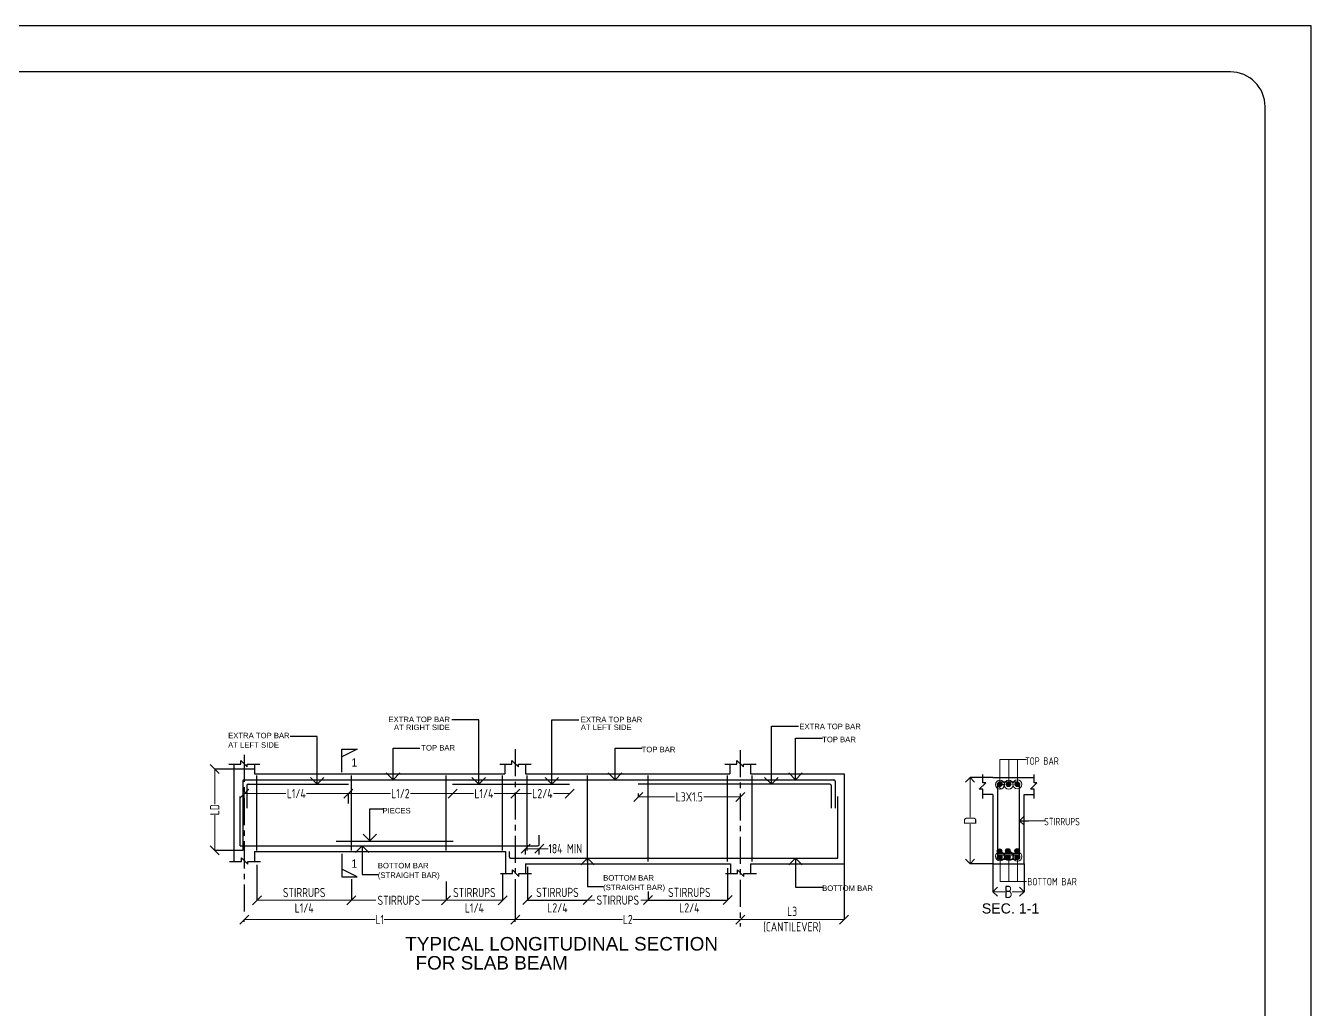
# Model space of a CAD drawing. Header units: inches. Extents: x -605 to 2991212, y -2872845 to 0.
# Drawn here: x 2870497 to 2899024, y -2252508 to -2230683 of the extents above; entities that cross this region are included whole.
import ezdxf
from ezdxf.enums import TextEntityAlignment as Align

# ---------------------------------------------------------------- set-up
doc = ezdxf.new("R2010")
doc.units = ezdxf.units.IN
doc.header["$LTSCALE"] = 600
doc.header["$MEASUREMENT"] = 0
doc.linetypes.add('CENTER', pattern=[2, 1.25, -0.25, 0.25, -0.25])
for name, color, linetype, lineweight in [('BLOCK', 7, 'Continuous', 30), ('ELE', 30, 'Continuous', 18), ('L4', 4, 'Continuous', 30), ('rDIMension', 1, 'Continuous', 18), ('rRCC 1', 3, 'Continuous', 25), ('rRCC 2', 40, 'Continuous', 15), ('rREINF 1', 1, 'Continuous', 25), ('rREINF 2', 4, 'Continuous', 25), ('rSHEET', 2, 'Continuous', 30), ('TEXT6', 6, 'Continuous', 50)]:
    doc.layers.add(name, color=color, linetype=linetype, lineweight=lineweight)
doc.styles.add('DIM', font='geniso.shx', dxfattribs={"width": 0.85})
doc.styles.add('ROMANS', font='arial.ttf')
doc.styles.get("Standard").update_dxf_attribs({"font": 'arial.ttf'})
doc.styles.add('style1', font='arial.ttf', dxfattribs={"height": 8})
doc.dimstyles.new('ST-100', dxfattribs={"dimscale": 100, "dimtxt": 2.5, "dimasz": 2, "dimexe": 0.18, "dimexo": 0.0625, "dimgap": 0.2, "dimtad": 0, "dimdec": 0, "dimzin": 0, "dimdsep": 46, "dimtxsty": 'DIM', "dimblk": 'OPEN90', "dimcen": 0.09, "dimclrd": 256, "dimclrt": 7, "dimadec": 0, "dimazin": 0, "dimtfac": 1, "dimtdec": 0, "dimtofl": 0, "dimtmove": 0, "dimatfit": 3, "dimldrblk": 'OPEN90', "dimfxl": 1, "dimtolj": 1, "dimtzin": 0, "dimlwd": -1, "dimarcsym": 0})
doc.dimstyles.new('ST-50', dxfattribs={"dimscale": 100, "dimtxt": 2.5, "dimasz": 2, "dimexe": 0.18, "dimexo": 0.0625, "dimgap": 0.2, "dimtad": 0, "dimdec": 0, "dimlfac": 0.5, "dimzin": 0, "dimdsep": 46, "dimtxsty": 'DIM', "dimblk": 'OPEN90', "dimcen": 0.09, "dimclrd": 256, "dimclrt": 7, "dimadec": 0, "dimazin": 0, "dimtfac": 1, "dimtdec": 0, "dimtofl": 0, "dimtmove": 0, "dimatfit": 3, "dimldrblk": 'OPEN90', "dimfxl": 1, "dimtolj": 1, "dimtzin": 0, "dimlwd": -1, "dimarcsym": 0})

# ---------------------------------------------------------------- blocks, each defined once
blk = doc.blocks.new('_Open90')
at = {"color": 0, "linetype": 'ByBlock', "lineweight": -2}
for p, q in [((0, 0), (-1, 0)), ((-0.5, 0.5), (0, 0)), ((0, 0), (-0.5, -0.5))]:
    blk.add_line(p, q, dxfattribs=at)
blk = doc.blocks.new('*D1321')
at = {"layer": 'Defpoints', "color": 0, "linetype": 'ByBlock'}
for p in [(2891453, -2247365), (2891737, -2247365), (2891960, -2249280)]:
    blk.add_point(p, dxfattribs=at)
at = {"layer": 'rDIMension', "color": 0, "lineweight": -2}
for p, q in [((2891737, -2247365), (2891453, -2247365)), ((2891960, -2249280), (2891453, -2249280))]:
    blk.add_line(p, q, dxfattribs=at)
at = {"layer": 'rDIMension'}
for p, q in [((2891453, -2247565), (2891453, -2248244)), ((2891453, -2249080), (2891453, -2248401))]:
    blk.add_line(p, q, dxfattribs=at)
at = {"layer": 'rDIMension', "linetype": 'ByBlock', "xscale": 200, "yscale": 200, "zscale": 200}
for p, rotation in [((2891453, -2247365), 90), ((2891453, -2249280), 270)]:
    blk.add_blockref('_Open90', p, dxfattribs=dict(at, rotation=rotation))
at = {"layer": 'rDIMension', "color": 7, "linetype": 'ByBlock', "insert": (2891453, -2248323), "char_height": 275, "attachment_point": 5, "rotation": 90, "style": 'DIM'}
blk.add_mtext('\\A1;D', dxfattribs=at)
blk = doc.blocks.new('*D1322')
at = {"layer": 'Defpoints', "color": 0, "linetype": 'ByBlock'}
for p in [(2891960, -2249280), (2892650, -2249280), (2892650, -2249901)]:
    blk.add_point(p, dxfattribs=at)
at = {"layer": 'rDIMension', "color": 0, "lineweight": -2}
for p, q in [((2891960, -2249280), (2891960, -2249901)), ((2892650, -2249280), (2892650, -2249901))]:
    blk.add_line(p, q, dxfattribs=at)
at = {"layer": 'rDIMension'}
for p, q in [((2892160, -2249901), (2892227, -2249901)), ((2892450, -2249901), (2892384, -2249901))]:
    blk.add_line(p, q, dxfattribs=at)
at = {"layer": 'rDIMension', "linetype": 'ByBlock', "xscale": 200, "yscale": 200, "zscale": 200, "rotation": 180}
blk.add_blockref('_Open90', (2891960, -2249901), dxfattribs=at)
at = {"layer": 'rDIMension', "linetype": 'ByBlock', "xscale": 200, "yscale": 200, "zscale": 200}
blk.add_blockref('_Open90', (2892650, -2249901), dxfattribs=at)
at = {"layer": 'rDIMension', "color": 7, "linetype": 'ByBlock', "insert": (2892305, -2249901), "char_height": 275, "attachment_point": 5, "style": 'DIM'}
blk.add_mtext('\\A1;B', dxfattribs=at)
blk = doc.blocks.new('_Oblique')
at = {"color": 0, "lineweight": -2}
blk.add_line((-0.5, -0.5), (0.5, 0.5), dxfattribs=at)
blk = doc.blocks.new('*D1323')
at = {"layer": 'Defpoints', "color": 0, "linetype": 'ByBlock'}
for p in [(2886072, -2249375), (2884307, -2249895), (2884307, -2250086)]:
    blk.add_point(p, dxfattribs=at)
at = {"layer": 'rDIMension', "color": 0, "lineweight": -2}
for p, q in [((2886072, -2249375), (2886072, -2250086)), ((2884307, -2249895), (2884307, -2250086))]:
    blk.add_line(p, q, dxfattribs=at)
at = {"layer": 'rDIMension'}
for p, q in [((2884307, -2250086), (2884715, -2250086)), ((2886072, -2250086), (2885730, -2250086))]:
    blk.add_line(p, q, dxfattribs=at)
at = {"layer": 'rDIMension', "linetype": 'ByBlock', "xscale": 200, "yscale": 200, "zscale": 200, "rotation": 180}
blk.add_blockref('_Oblique', (2884307, -2250086), dxfattribs=at)
at = {"layer": 'rDIMension', "linetype": 'ByBlock', "xscale": 200, "yscale": 200, "zscale": 200}
blk.add_blockref('_Oblique', (2886072, -2250086), dxfattribs=at)
at = {"layer": 'rDIMension', "color": 7, "linetype": 'ByBlock', "insert": (2885223, -2250086), "char_height": 205, "attachment_point": 5, "style": 'DIM'}
blk.add_mtext('\\A1;STIRRUPS\\PL2/4', dxfattribs=at)
blk = doc.blocks.new('*D1324')
at = {"layer": 'Defpoints', "color": 0, "linetype": 'ByBlock'}
for p in [(2882964, -2250086), (2882964, -2250086), (2884307, -2250086)]:
    blk.add_point(p, dxfattribs=at)
at = {"layer": 'rDIMension', "color": 0, "lineweight": -2}
for p, q in [((2882964, -2250086), (2882964, -2250086)), ((2884307, -2250086), (2884307, -2250086))]:
    blk.add_line(p, q, dxfattribs=at)
at = {"layer": 'rDIMension'}
for p, q in [((2882964, -2250086), (2883128, -2250086)), ((2884307, -2250086), (2884144, -2250086))]:
    blk.add_line(p, q, dxfattribs=at)
at = {"layer": 'rDIMension', "linetype": 'ByBlock', "xscale": 200, "yscale": 200, "zscale": 200, "rotation": 180}
blk.add_blockref('_Oblique', (2882964, -2250086), dxfattribs=at)
at = {"layer": 'rDIMension', "linetype": 'ByBlock', "xscale": 200, "yscale": 200, "zscale": 200}
blk.add_blockref('_Oblique', (2884307, -2250086), dxfattribs=at)
at = {"layer": 'rDIMension', "color": 7, "linetype": 'ByBlock', "insert": (2883636, -2250086), "char_height": 205, "attachment_point": 5, "style": 'DIM'}
blk.add_mtext('\\A1;STIRRUPS', dxfattribs=at)
blk = doc.blocks.new('*D942')
at = {"layer": 'Defpoints', "color": 0, "linetype": 'ByBlock'}
for p in [(2881628, -2249345), (2882964, -2250086), (2882964, -2250086)]:
    blk.add_point(p, dxfattribs=at)
at = {"layer": 'rDIMension', "color": 0, "lineweight": -2}
for p, q in [((2881628, -2249345), (2881628, -2250086)), ((2882964, -2250086), (2882964, -2250086))]:
    blk.add_line(p, q, dxfattribs=at)
at = {"layer": 'rDIMension'}
for p, q in [((2881628, -2250086), (2881788, -2250086)), ((2882964, -2250086), (2882804, -2250086))]:
    blk.add_line(p, q, dxfattribs=at)
at = {"layer": 'rDIMension', "linetype": 'ByBlock', "xscale": 200, "yscale": 200, "zscale": 200, "rotation": 180}
blk.add_blockref('_Oblique', (2881628, -2250086), dxfattribs=at)
at = {"layer": 'rDIMension', "linetype": 'ByBlock', "xscale": 200, "yscale": 200, "zscale": 200}
blk.add_blockref('_Oblique', (2882964, -2250086), dxfattribs=at)
at = {"layer": 'rDIMension', "color": 7, "linetype": 'ByBlock', "insert": (2882296, -2250086), "char_height": 205, "attachment_point": 5, "style": 'DIM'}
blk.add_mtext('\\A1;STIRRUPS\\PL2/4', dxfattribs=at)
blk = doc.blocks.new('*D943')
at = {"layer": 'Defpoints', "color": 0, "linetype": 'ByBlock'}
for p in [(2875345, -2250564), (2881360, -2250516), (2881360, -2250564)]:
    blk.add_point(p, dxfattribs=at)
at = {"layer": 'rDIMension', "color": 0, "lineweight": -2}
for p, q in [((2875345, -2250564), (2875345, -2250516)), ((2881360, -2250564), (2881360, -2250516))]:
    blk.add_line(p, q, dxfattribs=at)
at = {"layer": 'rDIMension'}
for p, q in [((2875345, -2250516), (2878254, -2250516)), ((2881360, -2250516), (2878451, -2250516))]:
    blk.add_line(p, q, dxfattribs=at)
at = {"layer": 'rDIMension', "linetype": 'ByBlock', "xscale": 200, "yscale": 200, "zscale": 200, "rotation": 180}
blk.add_blockref('_Oblique', (2875345, -2250516), dxfattribs=at)
at = {"layer": 'rDIMension', "linetype": 'ByBlock', "xscale": 200, "yscale": 200, "zscale": 200}
blk.add_blockref('_Oblique', (2881360, -2250516), dxfattribs=at)
at = {"layer": 'rDIMension', "color": 7, "linetype": 'ByBlock', "insert": (2878353, -2250516), "char_height": 205, "attachment_point": 5, "style": 'DIM'}
blk.add_mtext('\\A1;L1', dxfattribs=at)
blk = doc.blocks.new('*D944')
at = {"layer": 'Defpoints', "color": 0, "linetype": 'ByBlock'}
for p in [(2881360, -2250202), (2886352, -2250516), (2886352, -2250516)]:
    blk.add_point(p, dxfattribs=at)
at = {"layer": 'rDIMension', "color": 0, "lineweight": -2}
for p, q in [((2881360, -2250202), (2881360, -2250516)), ((2886352, -2250516), (2886352, -2250516))]:
    blk.add_line(p, q, dxfattribs=at)
at = {"layer": 'rDIMension'}
for p, q in [((2881360, -2250516), (2883740, -2250516)), ((2886352, -2250516), (2883972, -2250516))]:
    blk.add_line(p, q, dxfattribs=at)
at = {"layer": 'rDIMension', "linetype": 'ByBlock', "xscale": 200, "yscale": 200, "zscale": 200, "rotation": 180}
blk.add_blockref('_Oblique', (2881360, -2250516), dxfattribs=at)
at = {"layer": 'rDIMension', "linetype": 'ByBlock', "xscale": 200, "yscale": 200, "zscale": 200}
blk.add_blockref('_Oblique', (2886352, -2250516), dxfattribs=at)
at = {"layer": 'rDIMension', "color": 7, "linetype": 'ByBlock', "insert": (2883856, -2250516), "char_height": 205, "attachment_point": 5, "style": 'DIM'}
blk.add_mtext('\\A1;L2', dxfattribs=at)
blk = doc.blocks.new('*D945')
at = {"layer": 'Defpoints', "color": 0, "linetype": 'ByBlock'}
for p in [(2888656, -2249280), (2886352, -2250516), (2888656, -2250516)]:
    blk.add_point(p, dxfattribs=at)
at = {"layer": 'rDIMension', "color": 0, "lineweight": -2}
for p, q in [((2888656, -2249280), (2888656, -2250516)), ((2886352, -2250516), (2886352, -2250516))]:
    blk.add_line(p, q, dxfattribs=at)
at = {"layer": 'rDIMension'}
for p, q in [((2886352, -2250516), (2886805, -2250516)), ((2888656, -2250516), (2888204, -2250516))]:
    blk.add_line(p, q, dxfattribs=at)
at = {"layer": 'rDIMension', "linetype": 'ByBlock', "xscale": 200, "yscale": 200, "zscale": 200, "rotation": 180}
blk.add_blockref('_Oblique', (2886352, -2250516), dxfattribs=at)
at = {"layer": 'rDIMension', "linetype": 'ByBlock', "xscale": 200, "yscale": 200, "zscale": 200}
blk.add_blockref('_Oblique', (2888656, -2250516), dxfattribs=at)
at = {"layer": 'rDIMension', "color": 7, "linetype": 'ByBlock', "insert": (2887504, -2250516), "char_height": 205, "attachment_point": 5, "style": 'DIM'}
blk.add_mtext('\\A1;L3\\P(CANTILEVER)', dxfattribs=at)
blk = doc.blocks.new('*D946')
at = {"layer": 'Defpoints', "color": 0, "linetype": 'ByBlock'}
for p in [(2881079, -2249497), (2879826, -2249671), (2879826, -2250089)]:
    blk.add_point(p, dxfattribs=at)
at = {"layer": 'rDIMension', "color": 0, "lineweight": -2}
for p, q in [((2881079, -2249497), (2881079, -2250089)), ((2879826, -2249671), (2879826, -2250089))]:
    blk.add_line(p, q, dxfattribs=at)
at = {"layer": 'rDIMension'}
for p, q in [((2879826, -2250089), (2879945, -2250089)), ((2881079, -2250089), (2880961, -2250089))]:
    blk.add_line(p, q, dxfattribs=at)
at = {"layer": 'rDIMension', "linetype": 'ByBlock', "xscale": 200, "yscale": 200, "zscale": 200, "rotation": 180}
blk.add_blockref('_Oblique', (2879826, -2250089), dxfattribs=at)
at = {"layer": 'rDIMension', "linetype": 'ByBlock', "xscale": 200, "yscale": 200, "zscale": 200}
blk.add_blockref('_Oblique', (2881079, -2250089), dxfattribs=at)
at = {"layer": 'rDIMension', "color": 7, "linetype": 'ByBlock', "insert": (2880453, -2250089), "char_height": 205, "attachment_point": 5, "style": 'DIM'}
blk.add_mtext('\\A1;STIRRUPS\\PL1/4', dxfattribs=at)
blk = doc.blocks.new('*D947')
at = {"layer": 'Defpoints', "color": 0, "linetype": 'ByBlock'}
for p in [(2877726, -2249620), (2879826, -2249717), (2877726, -2250089)]:
    blk.add_point(p, dxfattribs=at)
at = {"layer": 'rDIMension', "color": 0, "lineweight": -2}
for p, q in [((2877726, -2249620), (2877726, -2250089)), ((2879826, -2249717), (2879826, -2250089))]:
    blk.add_line(p, q, dxfattribs=at)
at = {"layer": 'rDIMension'}
for p, q in [((2877726, -2250089), (2878269, -2250089)), ((2879826, -2250089), (2879284, -2250089))]:
    blk.add_line(p, q, dxfattribs=at)
at = {"layer": 'rDIMension', "linetype": 'ByBlock', "xscale": 200, "yscale": 200, "zscale": 200, "rotation": 180}
blk.add_blockref('_Oblique', (2877726, -2250089), dxfattribs=at)
at = {"layer": 'rDIMension', "linetype": 'ByBlock', "xscale": 200, "yscale": 200, "zscale": 200}
blk.add_blockref('_Oblique', (2879826, -2250089), dxfattribs=at)
at = {"layer": 'rDIMension', "color": 7, "linetype": 'ByBlock', "insert": (2878776, -2250089), "char_height": 205, "attachment_point": 5, "style": 'DIM'}
blk.add_mtext('\\A1;STIRRUPS', dxfattribs=at)
blk = doc.blocks.new('*D948')
at = {"layer": 'Defpoints', "color": 0, "linetype": 'ByBlock'}
for p in [(2875626, -2249299), (2877726, -2249694), (2875626, -2250089)]:
    blk.add_point(p, dxfattribs=at)
at = {"layer": 'rDIMension', "color": 0, "lineweight": -2}
for p, q in [((2875626, -2249299), (2875626, -2250089)), ((2877726, -2249694), (2877726, -2250089))]:
    blk.add_line(p, q, dxfattribs=at)
at = {"layer": 'rDIMension'}
for p, q in [((2875626, -2250089), (2876169, -2250089)), ((2877726, -2250089), (2877184, -2250089))]:
    blk.add_line(p, q, dxfattribs=at)
at = {"layer": 'rDIMension', "linetype": 'ByBlock', "xscale": 200, "yscale": 200, "zscale": 200, "rotation": 180}
blk.add_blockref('_Oblique', (2875626, -2250089), dxfattribs=at)
at = {"layer": 'rDIMension', "linetype": 'ByBlock', "xscale": 200, "yscale": 200, "zscale": 200}
blk.add_blockref('_Oblique', (2877726, -2250089), dxfattribs=at)
at = {"layer": 'rDIMension', "color": 7, "linetype": 'ByBlock', "insert": (2876676, -2250089), "char_height": 205, "attachment_point": 5, "style": 'DIM'}
blk.add_mtext('\\A1;STIRRUPS\\PL1/4', dxfattribs=at)
blk = doc.blocks.new('*D949')
at = {"layer": 'Defpoints', "color": 0, "linetype": 'ByBlock'}
for p in [(2877656, -2247721), (2875345, -2247994), (2877656, -2247943)]:
    blk.add_point(p, dxfattribs=at)
at = {"layer": 'rDIMension', "color": 0, "lineweight": -2}
for p, q in [((2875345, -2247994), (2875345, -2247721)), ((2877656, -2247943), (2877656, -2247721))]:
    blk.add_line(p, q, dxfattribs=at)
at = {"layer": 'rDIMension'}
for p, q in [((2875345, -2247721), (2876272, -2247721)), ((2877656, -2247721), (2876730, -2247721))]:
    blk.add_line(p, q, dxfattribs=at)
at = {"layer": 'rDIMension', "linetype": 'ByBlock', "xscale": 200, "yscale": 200, "zscale": 200, "rotation": 180}
blk.add_blockref('_Oblique', (2875345, -2247721), dxfattribs=at)
at = {"layer": 'rDIMension', "linetype": 'ByBlock', "xscale": 200, "yscale": 200, "zscale": 200}
blk.add_blockref('_Oblique', (2877656, -2247721), dxfattribs=at)
at = {"layer": 'rDIMension', "color": 7, "linetype": 'ByBlock', "insert": (2876501, -2247721), "char_height": 205, "attachment_point": 5, "style": 'DIM'}
blk.add_mtext('\\A1;L1/4', dxfattribs=at)
blk = doc.blocks.new('*D950')
at = {"layer": 'Defpoints', "color": 0, "linetype": 'ByBlock'}
for p in [(2877656, -2247721), (2879968, -2247721), (2879968, -2247721)]:
    blk.add_point(p, dxfattribs=at)
at = {"layer": 'rDIMension', "color": 0, "lineweight": -2}
for p, q in [((2877656, -2247721), (2877656, -2247721)), ((2879968, -2247721), (2879968, -2247721))]:
    blk.add_line(p, q, dxfattribs=at)
at = {"layer": 'rDIMension'}
for p, q in [((2877656, -2247721), (2878592, -2247721)), ((2879968, -2247721), (2879033, -2247721))]:
    blk.add_line(p, q, dxfattribs=at)
at = {"layer": 'rDIMension', "linetype": 'ByBlock', "xscale": 200, "yscale": 200, "zscale": 200, "rotation": 180}
blk.add_blockref('_Oblique', (2877656, -2247721), dxfattribs=at)
at = {"layer": 'rDIMension', "linetype": 'ByBlock', "xscale": 200, "yscale": 200, "zscale": 200}
blk.add_blockref('_Oblique', (2879968, -2247721), dxfattribs=at)
at = {"layer": 'rDIMension', "color": 7, "linetype": 'ByBlock', "insert": (2878812, -2247721), "char_height": 205, "attachment_point": 5, "style": 'DIM'}
blk.add_mtext('\\A1;L1/2', dxfattribs=at)
blk = doc.blocks.new('*D951')
at = {"layer": 'Defpoints', "color": 0, "linetype": 'ByBlock'}
for p in [(2879968, -2247721), (2881360, -2247721), (2881360, -2247721)]:
    blk.add_point(p, dxfattribs=at)
at = {"layer": 'rDIMension', "color": 0, "lineweight": -2}
for p, q in [((2879968, -2247721), (2879968, -2247721)), ((2881360, -2247721), (2881360, -2247721))]:
    blk.add_line(p, q, dxfattribs=at)
at = {"layer": 'rDIMension'}
for p, q in [((2879968, -2247721), (2880435, -2247721)), ((2881360, -2247721), (2880893, -2247721))]:
    blk.add_line(p, q, dxfattribs=at)
at = {"layer": 'rDIMension', "linetype": 'ByBlock', "xscale": 200, "yscale": 200, "zscale": 200, "rotation": 180}
blk.add_blockref('_Oblique', (2879968, -2247721), dxfattribs=at)
at = {"layer": 'rDIMension', "linetype": 'ByBlock', "xscale": 200, "yscale": 200, "zscale": 200}
blk.add_blockref('_Oblique', (2881360, -2247721), dxfattribs=at)
at = {"layer": 'rDIMension', "color": 7, "linetype": 'ByBlock', "insert": (2880664, -2247721), "char_height": 205, "attachment_point": 5, "style": 'DIM'}
blk.add_mtext('\\A1;L1/4', dxfattribs=at)
blk = doc.blocks.new('*D952')
at = {"layer": 'Defpoints', "color": 0, "linetype": 'ByBlock'}
for p in [(2881360, -2247721), (2882567, -2247721), (2882567, -2247721)]:
    blk.add_point(p, dxfattribs=at)
at = {"layer": 'rDIMension', "color": 0, "lineweight": -2}
for p, q in [((2881360, -2247721), (2881360, -2247721)), ((2882567, -2247721), (2882567, -2247721))]:
    blk.add_line(p, q, dxfattribs=at)
at = {"layer": 'rDIMension'}
for p, q in [((2881360, -2247721), (2881717, -2247721)), ((2882567, -2247721), (2882210, -2247721))]:
    blk.add_line(p, q, dxfattribs=at)
at = {"layer": 'rDIMension', "linetype": 'ByBlock', "xscale": 200, "yscale": 200, "zscale": 200, "rotation": 180}
blk.add_blockref('_Oblique', (2881360, -2247721), dxfattribs=at)
at = {"layer": 'rDIMension', "linetype": 'ByBlock', "xscale": 200, "yscale": 200, "zscale": 200}
blk.add_blockref('_Oblique', (2882567, -2247721), dxfattribs=at)
at = {"layer": 'rDIMension', "color": 7, "linetype": 'ByBlock', "insert": (2881963, -2247721), "char_height": 205, "attachment_point": 5, "style": 'DIM'}
blk.add_mtext('\\A1;L2/4', dxfattribs=at)
blk = doc.blocks.new('*D953')
at = {"layer": 'Defpoints', "color": 0, "linetype": 'ByBlock'}
for p in [(2884089, -2247721), (2884089, -2247794), (2886352, -2247794)]:
    blk.add_point(p, dxfattribs=at)
at = {"layer": 'rDIMension', "color": 0, "lineweight": -2}
for p, q in [((2884089, -2247721), (2884089, -2247794)), ((2886352, -2247794), (2886352, -2247794))]:
    blk.add_line(p, q, dxfattribs=at)
at = {"layer": 'rDIMension'}
for p, q in [((2884089, -2247794), (2884896, -2247794)), ((2886352, -2247794), (2885546, -2247794))]:
    blk.add_line(p, q, dxfattribs=at)
at = {"layer": 'rDIMension', "linetype": 'ByBlock', "xscale": 200, "yscale": 200, "zscale": 200, "rotation": 180}
blk.add_blockref('_Oblique', (2884089, -2247794), dxfattribs=at)
at = {"layer": 'rDIMension', "linetype": 'ByBlock', "xscale": 200, "yscale": 200, "zscale": 200}
blk.add_blockref('_Oblique', (2886352, -2247794), dxfattribs=at)
at = {"layer": 'rDIMension', "color": 7, "linetype": 'ByBlock', "insert": (2885221, -2247794), "char_height": 205, "attachment_point": 5, "style": 'DIM'}
blk.add_mtext('\\A1;L3X1.5', dxfattribs=at)
blk = doc.blocks.new('*D954')
at = {"layer": 'Defpoints', "color": 0, "linetype": 'ByBlock'}
for p in [(2881893, -2248944), (2881589, -2249076), (2881893, -2249076)]:
    blk.add_point(p, dxfattribs=at)
at = {"layer": 'rDIMension', "color": 0, "lineweight": -2}
for p, q in [((2881589, -2249076), (2881589, -2248944)), ((2881893, -2249076), (2881893, -2248944))]:
    blk.add_line(p, q, dxfattribs=at)
at = {"layer": 'rDIMension'}
for p, q in [((2881589, -2248944), (2881893, -2248944)), ((2881893, -2248944), (2882093, -2248944))]:
    blk.add_line(p, q, dxfattribs=at)
at = {"layer": 'rDIMension', "linetype": 'ByBlock', "xscale": 200, "yscale": 200, "zscale": 200, "rotation": 180}
blk.add_blockref('_Oblique', (2881589, -2248944), dxfattribs=at)
at = {"layer": 'rDIMension', "linetype": 'ByBlock', "xscale": 200, "yscale": 200, "zscale": 200}
blk.add_blockref('_Oblique', (2881893, -2248944), dxfattribs=at)
at = {"layer": 'rDIMension', "color": 7, "linetype": 'ByBlock', "insert": (2882470, -2248944), "char_height": 205, "attachment_point": 5, "style": 'DIM'}
blk.add_mtext('\\A1;184 MIN', dxfattribs=at)
blk = doc.blocks.new('*D955')
at = {"layer": 'Defpoints', "color": 0, "linetype": 'ByBlock'}
for p in [(2875574, -2247176), (2874690, -2248981), (2875315, -2248981)]:
    blk.add_point(p, dxfattribs=at)
at = {"layer": 'rDIMension', "color": 0, "lineweight": -2}
for p, q in [((2875574, -2247176), (2874690, -2247176)), ((2875315, -2248981), (2874690, -2248981))]:
    blk.add_line(p, q, dxfattribs=at)
at = {"layer": 'rDIMension'}
for p, q in [((2874690, -2247176), (2874690, -2247954)), ((2874690, -2248981), (2874690, -2248203))]:
    blk.add_line(p, q, dxfattribs=at)
at = {"layer": 'rDIMension', "linetype": 'ByBlock', "xscale": 200, "yscale": 200, "zscale": 200}
for p, rotation in [((2874690, -2247176), 90), ((2874690, -2248981), 270)]:
    blk.add_blockref('_Oblique', p, dxfattribs=dict(at, rotation=rotation))
at = {"layer": 'rDIMension', "color": 7, "linetype": 'ByBlock', "insert": (2874690, -2248079), "char_height": 205, "attachment_point": 5, "rotation": 90, "style": 'DIM'}
blk.add_mtext('\\A1;LD', dxfattribs=at)
blk = doc.blocks.new('SMV-2')
at = {"layer": 'L4'}
for points in [[(0, 0), (0, -815), (-535, -815)], [(-535, -815), (0, -546)]]:
    blk.add_lwpolyline(points, dxfattribs=at)
at = {"layer": 'TEXT6', "style": 'ROMANS', "width": 0.85}
blk.add_attdef('SEC', text='', height=300, dxfattribs=at).set_placement((-410, -346), align=Align.MIDDLE_CENTER)

msp = doc.modelspace()

# ---------------------------------------------------------------- hatches: boundary and pattern name
at = {"layer": 'rREINF 2'}
h = msp.add_hatch(color=256, dxfattribs=at)
h.dxf.hatch_style = 1
h.paths.add_polyline_path([(2892159.3, -2247514.9, 1), (2892060.3, -2247514.9, 1)])
h = msp.add_hatch(color=256, dxfattribs=at)
h.dxf.hatch_style = 1
h.paths.add_polyline_path([(2892354.8, -2247514.9, 1), (2892255.8, -2247514.9, 1)])
h = msp.add_hatch(color=256, dxfattribs=at)
h.dxf.hatch_style = 1
h.paths.add_polyline_path([(2892550.3, -2247514.9, 1), (2892451.3, -2247514.9, 1)])
h = msp.add_hatch(color=256, dxfattribs=at)
h.dxf.hatch_style = 1
h.paths.add_polyline_path([(2892155.7, -2248997, 1), (2892056.7, -2248997, 1)])
h = msp.add_hatch(color=256, dxfattribs=at)
h.dxf.hatch_style = 1
h.paths.add_polyline_path([(2892339.1, -2248993.4, 1), (2892240.1, -2248993.4, 1)])
h = msp.add_hatch(color=256, dxfattribs=at)
h.dxf.hatch_style = 1
h.paths.add_polyline_path([(2892547.6, -2248991.2, 1), (2892448.6, -2248991.2, 1)])
h = msp.add_hatch(color=256, dxfattribs=at)
h.dxf.hatch_style = 1
h.paths.add_polyline_path([(2892159.3, -2249130.6, 1), (2892060.3, -2249130.6, 1)])
h = msp.add_hatch(color=256, dxfattribs=at)
h.dxf.hatch_style = 1
h.paths.add_polyline_path([(2892339.1, -2249130.6, 1), (2892240.1, -2249130.6, 1)])
h = msp.add_hatch(color=256, dxfattribs=at)
h.dxf.hatch_style = 1
h.paths.add_polyline_path([(2892550.3, -2249130.6, 1), (2892451.3, -2249130.6, 1)])

# ---------------------------------------------------------------- linework, layer by layer
at = {"color": 8, "linetype": 'CENTER', "ltscale": 0.8}
for p, q in [((2881359.8, -2246737.1), (2881359.8, -2250398.3)), ((2886352.4, -2246757.9), (2886352.4, -2250673.2)), ((2875345.3, -2246860.1), (2875345.3, -2250398.3))]:
    msp.add_line(p, q, dxfattribs=at)
at = {"layer": 'rDIMension', "linetype": 'ByBlock'}
for p, q in [((2875626.5, -2250089.5), (2877726.5, -2250089.5)), ((2879826.5, -2250089.5), (2881079.5, -2250089.5)), ((2886352.4, -2250515.9), (2888656.1, -2250515.9))]:
    msp.add_line(p, q, dxfattribs=at)
at = {"layer": 'rRCC 1'}
for p, q in [((2875116.1, -2247067.4), (2875116.1, -2249226.4)), ((2875574.5, -2247067.4), (2875574.5, -2247285)), ((2875574.5, -2247285), (2881130.5, -2247285)), ((2881130.5, -2247067.4), (2881130.5, -2247285)), ((2881589, -2247067.4), (2881589, -2247285)), ((2881589, -2247285), (2886123.2, -2247285)), ((2886123.2, -2247067.4), (2886123.2, -2247285)), ((2886581.7, -2247067.4), (2886581.7, -2247285)), ((2886581.7, -2247285), (2888656.1, -2247285)), ((2888656.1, -2247285), (2888656.1, -2249280.1)), ((2891960.3, -2247365.4), (2891737.3, -2247365.4)), ((2891960.3, -2247365.4), (2892650.3, -2247365.4)), ((2892650.3, -2247365.4), (2892873.3, -2247365.4)), ((2891960.3, -2247740.4), (2891737.3, -2247740.4)), ((2892650.3, -2247740.4), (2892873.3, -2247740.4)), ((2875574.5, -2249009.7), (2881144.4, -2249009.7)), ((2875574.5, -2249009.7), (2875574.5, -2249226.4)), ((2881144.4, -2249009.7), (2881144.4, -2249496.8)), ((2881589, -2249151), (2886137.1, -2249151)), ((2881589, -2249280.1), (2886137.1, -2249280.1)), ((2881589, -2249280.1), (2881589, -2249496.8)), ((2886137.1, -2249280.1), (2886137.1, -2249496.8)), ((2886581.7, -2249280.1), (2888656.1, -2249280.1)), ((2886581.7, -2249280.1), (2886581.7, -2249496.8))]:
    msp.add_line(p, q, dxfattribs=at)
at = {"layer": 'rRCC 1', "color": 1, "linetype": 'ByBlock'}
for p, q in [((2892073.1, -2247548.2), (2892145, -2247620)), ((2892145.8, -2247481), (2892207.5, -2247542.7)), ((2892060.3, -2249042.9), (2892550.3, -2249042.9)), ((2892060.3, -2249081.1), (2892550.3, -2249081.1))]:
    msp.add_line(p, q, dxfattribs=at)
at = {"layer": 'rRCC 1'}
for points in [[(2875004.4, -2247067.4), (2875270.3, -2247067.4), (2875270.3, -2246985.5), (2875413.7, -2247128.9), (2875413.7, -2247067.4), (2875695.1, -2247067.4)], [(2881018.9, -2247067.4), (2881284.7, -2247067.4), (2881284.7, -2246985.5), (2881428.2, -2247128.9), (2881428.2, -2247067.4), (2881709.5, -2247067.4)], [(2886011.6, -2247067.4), (2886277.4, -2247067.4), (2886277.4, -2246985.5), (2886420.9, -2247128.9), (2886420.9, -2247067.4), (2886702.2, -2247067.4)], [(2891737.3, -2247828.5), (2891737.3, -2247624.7), (2891655.3, -2247624.7), (2891798.8, -2247481.2), (2891737.3, -2247481.2), (2891737.3, -2247299.4)], [(2892873.3, -2247828.5), (2892873.3, -2247624.7), (2892791.4, -2247624.7), (2892934.9, -2247481.2), (2892873.3, -2247481.2), (2892873.3, -2247299.4)], [(2891960.3, -2247740.4), (2891960.3, -2249280.1), (2892650.3, -2249280.1), (2892650.3, -2247740.4)], [(2875018.3, -2249226.4), (2875284.1, -2249226.4), (2875284.1, -2249144.4), (2875427.6, -2249287.9), (2875427.6, -2249226.4), (2875709, -2249226.4)], [(2881032.8, -2249496.8), (2881298.6, -2249496.8), (2881298.6, -2249414.8), (2881442.1, -2249558.3), (2881442.1, -2249496.8), (2881723.4, -2249496.8)], [(2886025.5, -2249496.8), (2886291.3, -2249496.8), (2886291.3, -2249414.8), (2886434.8, -2249558.3), (2886434.8, -2249496.8), (2886716.1, -2249496.8)]]:
    msp.add_lwpolyline(points, dxfattribs=at)
at = {"layer": 'rRCC 1', "color": 1, "linetype": 'ByBlock'}
msp.add_lwpolyline([(2892500.8, -2247465.4), (2892109.8, -2247465.4, 0.4142136), (2892060.3, -2247514.9), (2892060.3, -2249130.6, 0.4142136), (2892109.8, -2249180.1), (2892500.8, -2249180.1, 0.4142136), (2892550.3, -2249130.6), (2892550.3, -2247514.9, 0.4142136)], format="xyb", close=True, dxfattribs=at)
msp.add_arc((2892484.2, -2248974.4), 68.8, 275.3335, 343.95093, dxfattribs=at)
at = {"layer": 'rREINF 1'}
for p, q in [((2875626.5, -2248981.2), (2875626.5, -2247317.5)), ((2877726.5, -2248981.2), (2877726.5, -2247317.5)), ((2879826.5, -2248981.2), (2879826.5, -2247317.5)), ((2881079.5, -2248981.2), (2881079.5, -2247317.5)), ((2881627.7, -2248981.2), (2881627.7, -2247317.5)), ((2882964.3, -2249237.7), (2882964.3, -2247317.5)), ((2884307.2, -2249227.6), (2884307.2, -2247317.5)), ((2886072.2, -2249227.6), (2886072.2, -2247317.5)), ((2886620.4, -2249227.6), (2886620.4, -2247317.5)), ((2875344.6, -2247414), (2888427.6, -2247414)), ((2875401.1, -2247542.9), (2875401.1, -2248047.2)), ((2875431.1, -2247512.9), (2877656.1, -2247512.9)), ((2879968.2, -2247512.9), (2882567.2, -2247512.9)), ((2888341.1, -2247512.9), (2884089, -2247512.9)), ((2888371.1, -2247542.9), (2888371.1, -2248047.2)), ((2881893, -2248849.8), (2881893, -2248644.7)), ((2875252.3, -2248879.8), (2881863, -2248879.8)), ((2877382.8, -2248780.9), (2879981.8, -2248780.9)), ((2881226.1, -2249009.7), (2881226.1, -2249121)), ((2881256.1, -2249151), (2888519.9, -2249151)), ((2881621.3, -2250085.8), (2882964.3, -2250085.8)), ((2884307.2, -2250085.8), (2886072.2, -2250085.8))]:
    msp.add_line(p, q, dxfattribs=at)
at = {"layer": 'rREINF 1', "color": 1, "linetype": 'ByBlock'}
for p, q in [((2875314.6, -2247444), (2875314.6, -2248981.2)), ((2888457.6, -2247444), (2888457.6, -2248047.2)), ((2875252.3, -2248879.8), (2875252.3, -2247784.3)), ((2888519.9, -2249151), (2888519.9, -2247784.3))]:
    msp.add_line(p, q, dxfattribs=at)
at = {"layer": 'rREINF 1', "linetype": 'ByBlock'}
for centre, start, end in [((2875344.6, -2247444), 90, 180), ((2888427.6, -2247444), 0, 90)]:
    msp.add_arc(centre, 30, start, end, dxfattribs=at)
at = {"layer": 'rREINF 1'}
for centre, start, end in [((2875431.1, -2247542.9), 90, 180), ((2888341.1, -2247542.9), 0, 90), ((2881863, -2248849.8), 270, 0), ((2881256.1, -2249121), 180, 270)]:
    msp.add_arc(centre, 30, start, end, dxfattribs=at)
at = {"layer": 'rREINF 2'}
for centre in [(2892109.8, -2247514.9), (2892305.3, -2247514.9), (2892500.8, -2247514.9), (2892106.2, -2248997), (2892289.6, -2248993.4), (2892498.1, -2248991.2), (2892109.8, -2249130.6), (2892289.6, -2249130.6), (2892500.8, -2249130.6)]:
    msp.add_circle(centre, 49.5, dxfattribs=at)
at = {"layer": 'rSHEET'}
msp.add_lwpolyline([(2899023.7, -2338408.5), (2899023.7, -2230682.9), (2822854, -2230682.9), (2822854, -2338408.5)], close=True, dxfattribs=at)
msp.add_lwpolyline([(2897999.7, -2336613), (2897999.7, -2232478.3, 0.4142136), (2897230.2, -2231708.9), (2824647.5, -2231708.9, 0.4142136), (2823878.1, -2232478.3), (2823878.1, -2336613, 0.4142136), (2824647.5, -2337382.5), (2897230.2, -2337382.5, 0.4142136)], format="xyb", close=True, dxfattribs=at)

# ---------------------------------------------------------------- block references
at = {"layer": 'BLOCK'}
ref = msp.add_blockref('SMV-2', (2877515.1, -2247248.4), dxfattribs=dict(at, xscale=0.6250000000291038, yscale=0.6250000000145519, zscale=0.625, rotation=180))
ref.add_attrib('SEC', '1', dxfattribs={"layer": 'TEXT6', "height": 187.5, "style": 'ROMANS', "width": 0.85}).set_placement((2877788.1, -2247031.9), align=Align.MIDDLE_CENTER)
ref = msp.add_blockref('SMV-2', (2877515.1, -2249058), dxfattribs=dict(at, xscale=-0.6250000000291038, yscale=0.6250000000291038, zscale=0.6250000000291038))
ref.add_attrib('SEC', '1', dxfattribs={"layer": 'TEXT6', "height": 187.5, "style": 'ROMANS', "width": 0.85}).set_placement((2877788.1, -2249274.5), align=Align.MIDDLE_CENTER)

# ---------------------------------------------------------------- texts
at = {"layer": 'ELE', "style": 'style1'}
for s, height, p in [('EXTRA TOP BAR', 122, (2878546, -2246135.8)), ('AT RIGHT SIDE', 122, (2878667.8, -2246312.6)), ('AT LEFT SIDE', 122, (2882814.5, -2246311.7)), ('EXTRA TOP BAR', 122, (2882814.5, -2246139.9)), ('EXTRA TOP BAR', 122, (2887663.5, -2246292.5)), ('EXTRA TOP BAR', 122, (2874989.4, -2246494.3)), ('TOP BAR', 122, (2888170.3, -2246580.5)), ('AT LEFT SIDE', 122, (2874989.4, -2246703.2)), ('TOP BAR', 122, (2879275.1, -2246766.1)), ('TOP BAR', 122, (2884164.7, -2246803.6)), ('PIECES', 122, (2878414, -2248161.3)), ('BOTTOM BAR', 122, (2878310.8, -2249381.2)), ('(STRAIGHT BAR)', 122, (2878310.8, -2249592.7)), ('BOTTOM BAR', 122, (2883311.4, -2249652.4)), ('(STRAIGHT BAR)', 122, (2883311.4, -2249864)), ('BOTTOM BAR', 122, (2888170.3, -2249882.6)), ('SEC. 1-1', 225, (2891712.4, -2250382.4))]:
    msp.add_text(s, height=height, dxfattribs=at).set_placement(p)
at = {"layer": 'rDIMension', "color": 7, "linetype": 'ByBlock', "style": 'DIM', "width": 0.85}
for s, p in [('TOP BAR', (2892671.2, -2247083.2)), ('STIRRUPS', (2893095.7, -2248426.8)), ('BOTTOM BAR', (2892722.8, -2249758.9))]:
    msp.add_text(s, height=167, dxfattribs=at).set_placement(p)
at = {"layer": 'rRCC 2'}
for s, p in [('TYPICAL LONGITUDINAL SECTION ', (2878919.5, -2251203.6)), ('FOR SLAB BEAM', (2879147.8, -2251626))]:
    msp.add_text(s, height=300, dxfattribs=at).set_placement(p)

# ---------------------------------------------------------------- dimensions: what is measured, and where the dimension line sits
at = {"layer": 'rDIMension', "linetype": 'ByBlock'}
for base, p1, p2, text, override, picture, middle in [((2874689.9, -2248981.2), (2875574.5, -2247176.2), (2875314.6, -2248981.2), 'LD', {"dimtxt": 2.05, "dimexe": 0, "dimexo": 0, "dimblk1": 'Oblique', "dimblk2": 'Oblique', "dimsah": 1, "dimfxl": 3, "dimtfillclr": 256, "dimarcsym": 1}, '*D955', (2874689.9, -2248078.7)), ((2891453.4, -2247365.4), (2891960.3, -2249280.1), (2891737.3, -2247365.4), 'D', {"dimtxt": 2.75, "dimexe": 0, "dimexo": 0, "dimfxl": 3, "dimtfillclr": 256, "dimarcsym": 1}, '*D1321', (2891453.4, -2248322.8))]:
    dim = msp.add_linear_dim(base=base, p1=p1, p2=p2, angle=90, text=text, dimstyle='ST-100', override=override, dxfattribs=at)
    dim.commit()
    dim.dimension.update_dxf_attribs({"geometry": picture, "text_midpoint": middle})
for base, p1, p2, text, override, picture, middle in [((2877656.1, -2247721), (2875345.3, -2247993.7), (2877656.1, -2247943.4), 'L1/4', {"dimtxt": 2.05, "dimexe": 0, "dimexo": 0, "dimblk1": 'Oblique', "dimblk2": 'Oblique', "dimsah": 1, "dimfxl": 3, "dimtfillclr": 256, "dimarcsym": 1}, '*D949', (2876500.7, -2247721)), ((2879968.2, -2247721), (2877656.1, -2247721), (2879968.2, -2247721), 'L1/2', {"dimtxt": 2.05, "dimexe": 0, "dimexo": 0, "dimblk1": 'Oblique', "dimblk2": 'Oblique', "dimsah": 1, "dimfxl": 3, "dimtfillclr": 256, "dimarcsym": 1}, '*D950', (2878812.1, -2247721)), ((2881359.8, -2247721), (2879968.2, -2247721), (2881359.8, -2247721), 'L1/4', {"dimtxt": 2.05, "dimexe": 0, "dimexo": 0, "dimblk1": 'Oblique', "dimblk2": 'Oblique', "dimsah": 1, "dimfxl": 3, "dimtfillclr": 256, "dimarcsym": 1}, '*D951', (2880664, -2247721)), ((2882567.2, -2247721), (2881359.8, -2247721), (2882567.2, -2247721), 'L2/4', {"dimtxt": 2.05, "dimexe": 0, "dimexo": 0, "dimblk1": 'Oblique', "dimblk2": 'Oblique', "dimsah": 1, "dimfxl": 3, "dimtfillclr": 256, "dimarcsym": 1}, '*D952', (2881963.5, -2247721)), ((2884089, -2247793.8), (2886352.4, -2247793.8), (2884089, -2247721), 'L3X1.5', {"dimtxt": 2.05, "dimexe": 0, "dimexo": 0, "dimblk1": 'Oblique', "dimblk2": 'Oblique', "dimsah": 1, "dimfxl": 3, "dimtfillclr": 256, "dimarcsym": 1}, '*D953', (2885220.7, -2247793.8)), ((2875626.5, -2250089.5), (2877726.5, -2249694.1), (2875626.5, -2249298.8), 'STIRRUPS\\PL1/4', {"dimtxt": 2.05, "dimexe": 0, "dimexo": 0, "dimblk1": 'Oblique', "dimblk2": 'Oblique', "dimsah": 1, "dimfxl": 3, "dimtfillclr": 256, "dimarcsym": 1}, '*D948', (2876676.5, -2250089.5)), ((2888656.1, -2250515.9), (2886352.4, -2250515.9), (2888656.1, -2249280.1), 'L3\\P(CANTILEVER)', {"dimtxt": 2.05, "dimexe": 0, "dimexo": 0, "dimblk1": 'Oblique', "dimblk2": 'Oblique', "dimsah": 1, "dimfxl": 3, "dimtfillclr": 256, "dimarcsym": 1}, '*D945', (2887504.3, -2250515.9)), ((2892650.3, -2249900.8), (2891960.3, -2249280.1), (2892650.3, -2249280.1), 'B', {"dimtxt": 2.75, "dimexe": 0, "dimexo": 0, "dimfxl": 3, "dimtfillclr": 256, "dimarcsym": 1}, '*D1322', (2892305.3, -2249900.8)), ((2879826.5, -2250089.5), (2881079.5, -2249496.8), (2879826.5, -2249671.1), 'STIRRUPS\\PL1/4', {"dimtxt": 2.05, "dimexe": 0, "dimexo": 0, "dimblk1": 'Oblique', "dimblk2": 'Oblique', "dimsah": 1, "dimfxl": 3, "dimtfillclr": 256, "dimarcsym": 1}, '*D946', (2880453, -2250089.5)), ((2882964.3, -2250085.8), (2881627.7, -2249344.8), (2882964.3, -2250085.8), 'STIRRUPS\\PL2/4', {"dimtxt": 2.05, "dimexe": 0, "dimexo": 0, "dimblk1": 'Oblique', "dimblk2": 'Oblique', "dimsah": 1, "dimfxl": 3, "dimtfillclr": 256, "dimarcsym": 1}, '*D942', (2882296, -2250085.8)), ((2877726.5, -2250089.5), (2879826.5, -2249717.4), (2877726.5, -2249620.5), 'STIRRUPS', {"dimtxt": 2.05, "dimexe": 0, "dimexo": 0, "dimblk1": 'Oblique', "dimblk2": 'Oblique', "dimsah": 1, "dimfxl": 3, "dimtfillclr": 256, "dimarcsym": 1}, '*D947', (2878776.5, -2250089.5)), ((2881359.8, -2250515.9), (2875345.3, -2250564.3), (2881359.8, -2250564.3), 'L1', {"dimtxt": 2.05, "dimexe": 0, "dimexo": 0, "dimblk1": 'Oblique', "dimblk2": 'Oblique', "dimsah": 1, "dimfxl": 3, "dimtfillclr": 256, "dimarcsym": 1}, '*D943', (2878352.5, -2250515.9)), ((2886352.4, -2250515.9), (2881359.8, -2250201.6), (2886352.4, -2250515.9), 'L2', {"dimtxt": 2.05, "dimexe": 0, "dimexo": 0, "dimblk1": 'Oblique', "dimblk2": 'Oblique', "dimsah": 1, "dimfxl": 3, "dimtfillclr": 256, "dimarcsym": 1}, '*D944', (2883856.1, -2250515.9))]:
    dim = msp.add_linear_dim(base=base, p1=p1, p2=p2, text=text, dimstyle='ST-100', override=override, dxfattribs=at)
    dim.commit()
    dim.dimension.update_dxf_attribs({"geometry": picture, "text_midpoint": middle})
for base, p1, p2, text, picture, middle in [((2881893, -2248943.9), (2881589, -2249076.3), (2881893, -2249076.3), '184 MIN', '*D954', (2882470.2, -2248943.9)), ((2884307.2, -2250085.8), (2886072.2, -2249374.6), (2884307.2, -2249895), 'STIRRUPS\\PL2/4', '*D1323', (2885222.6, -2250085.8)), ((2882964.3, -2250085.8), (2884307.2, -2250085.8), (2882964.3, -2250085.8), 'STIRRUPS', '*D1324', (2883635.7, -2250085.8))]:
    dim = msp.add_linear_dim(base=base, p1=p1, p2=p2, text=text, dimstyle='ST-100', override={"dimtxt": 2.05, "dimexe": 0, "dimexo": 0, "dimblk1": 'Oblique', "dimblk2": 'Oblique', "dimsah": 1, "dimfxl": 3, "dimtfillclr": 256, "dimarcsym": 1}, dxfattribs=at)
    dim.commit()
    dim.dimension.update_dxf_attribs({"geometry": picture, "text_midpoint": middle, "dimtype": 160})

# ---------------------------------------------------------------- leaders
at = {"layer": 'rDIMension'}
for points in [[(2892114.6, -2247520.6), (2892114.6, -2246963.7), (2892700.6, -2246963.7)], [(2892309.8, -2247524.5), (2892309.8, -2246963.7), (2892700.6, -2246963.7)], [(2892501.8, -2247515.2), (2892501.8, -2246963.7), (2892700.6, -2246963.7)], [(2892117.1, -2249112.7), (2892117.1, -2249669.6), (2892703.1, -2249669.6)], [(2892312.3, -2249108.8), (2892312.3, -2249669.6), (2892703.1, -2249669.6)], [(2892504.3, -2249118.1), (2892504.3, -2249669.6), (2892703.1, -2249669.6)]]:
    msp.add_leader(points, dimstyle='ST-50', override={"dimldrblk": 'Origin'}, dxfattribs=at)
msp.add_leader([(2892550.3, -2248322.8), (2893111.4, -2248322.8), (2893031.8, -2248322.8)], dimstyle='ST-50', dxfattribs=at)
at = {"layer": 'rREINF 1', "annotation_type": 0, "has_hookline": 1, "hookline_direction": 0, "horizontal_direction": (-1, 0, 0)}
for points in [[(2880548.2, -2247512.9), (2880548.2, -2246084.9), (2879949.1, -2246084.9)], [(2876964.8, -2247512.7), (2876964.8, -2246454.5), (2876365.8, -2246454.5)]]:
    msp.add_leader(points, dimstyle='ST-100', override={"dimasz": 3}, dxfattribs=at)
at = {"layer": 'rREINF 1', "annotation_type": 0, "has_hookline": 1, "hookline_direction": 0}
for points in [[(2882171.4, -2247512.9), (2882171.4, -2246084.9), (2882770.4, -2246084.9)], [(2887042.5, -2247512.9), (2887042.5, -2246226.6), (2887641.5, -2246226.6)], [(2878647.1, -2247414), (2878647.1, -2246714.5), (2879246.1, -2246714.5)], [(2883574.2, -2247414), (2883574.2, -2246714.5), (2884173.2, -2246714.5)], [(2887579.8, -2247414), (2887579.8, -2246491.4), (2888178.8, -2246491.4)], [(2878134, -2248771.7), (2878134, -2248058.2), (2878433.8, -2248058.2)], [(2877963.6, -2248879.8), (2877963.6, -2249515.3), (2878319.3, -2249515.3)], [(2882964.3, -2249151), (2882964.3, -2249786.6), (2883319.9, -2249786.6)], [(2887579.8, -2249151), (2887579.8, -2249801.5), (2888178.8, -2249801.5)]]:
    msp.add_leader(points, dimstyle='ST-100', override={"dimasz": 3}, dxfattribs=at)

doc.saveas('drawing.dxf')
